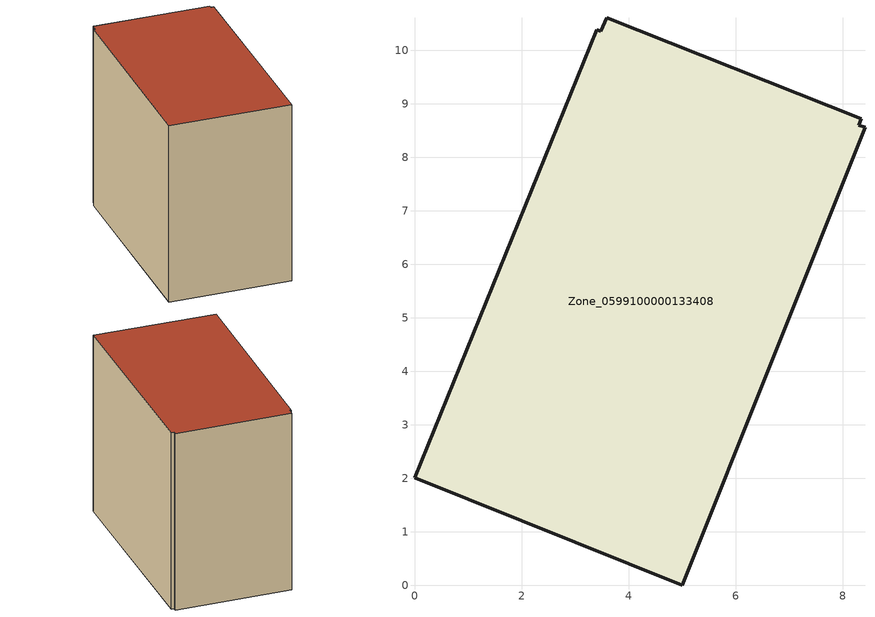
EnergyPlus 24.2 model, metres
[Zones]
Zone_0599100000133408
 floor ground (C_G): 5,0 0,2.01 3.4,10.38 3.48,10.35 3.59,10.61 8.35,8.72 8.3,8.6 8.41,8.56 z0.35
 wall outside (C_F): 0,2.01 5,0 8.41,8.56 8.3,8.6 8.35,8.72 3.59,10.61 3.48,10.35 3.4,10.38 0,2.01 z0.35:8.54
 roof outside (C_R): 8.35,8.72 3.59,10.61 3.48,10.35 3.4,10.38 0,2.01 5,0 8.41,8.56 8.3,8.6 z8.54
[BUILDING]
Pand.0599100000133408: North Axis=0; Terrain=City; Loads Convergence Tolerance Value=0.04; Temperature Convergence Tolerance Value=0.4; Solar Distribution=FullExterior; Maximum Number of Warmup Days=25; Minimum Number of Warmup Days=1
[Site:Location]
Rotterdam.The.Hague.AP_ZH_NLD Design_Conditions: Latitude=51.96; Longitude=4.45; Time Zone=1; Elevation=-4.5
[SITE:GROUNDTEMPERATURE:BUILDINGSURFACE]
18, 18, 18, 18, 18, 18, 18, 18, 18, 18, 18, 18
[MATERIAL] Thermal Absorptance=0.9; Solar Absorptance=0.7; Visible Absorptance=0.7
Name | Roughness | Thickness | Conductivity | Density | Specific Heat
G.TI.1965-1974 | MediumSmooth | 0.15 | 0.882353 | 540 | 1210
F.TI.1965-1974 | Rough | 0.3 | 0.697674 | 1920 | 840
R.TI.1965-1974 | MediumRough | 0.2 | 0.232558 | 1500 | 1000
[CONSTRUCTION]
C_G: G.TI.1965-1974
C_F: F.TI.1965-1974
C_R: R.TI.1965-1974
[ZONE]
Zone_0599100000133408: Type=1; Multiplier=1; Ceiling Height=Autocalculate; Volume=Autocalculate; Floor Area=autocalculate; Part of Total Floor Area=Yes
[ZONEINFILTRATION:DESIGNFLOWRATE]
Infil_Zone_0599100000133408: Zone or ZoneList or Space or SpaceList=Zone_0599100000133408; Schedule=AlwaysOn; Design Flow Rate Calculation Method=Flow/Area; Flow Rate per Floor Area=0.003; Constant Term Coefficient=1; Temperature Term Coefficient=0; Velocity Term Coefficient=0; Velocity Squared Term Coefficient=0
[HVACTEMPLATE:ZONE:IDEALLOADSAIRSYSTEM]
Zone_0599100000133408: Maximum Heating Supply Air Temperature=50; Minimum Cooling Supply Air Temperature=13; Maximum Heating Supply Air Humidity Ratio=0.0156; Minimum Cooling Supply Air Humidity Ratio=0.0077; Heating Limit=NoLimit; Cooling Limit=NoLimit; Dehumidification Control Type=ConstantSensibleHeatRatio; Cooling Sensible Heat Ratio=0.7; Dehumidification Setpoint=60; Humidification Control Type=None; Humidification Setpoint=30; Outdoor Air Method=None; Outdoor Air Flow Rate per Person=0.00944; Outdoor Air Flow Rate per Zone Floor Area=0; Outdoor Air Flow Rate per Zone=0; Demand Controlled Ventilation Type=None; Outdoor Air Economizer Type=NoEconomizer; Heat Recovery Type=None; Sensible Heat Recovery Effectiveness=0.7; Latent Heat Recovery Effectiveness=0.65
[ZONECONTROL:THERMOSTAT]
ThermostatControl_Zone_0599100000133408: Zone or ZoneList=Zone_0599100000133408; Control Type Schedule=DualSetpointControlType; Control 1=Thermostat_Zone_0599100000133408; Temperature Difference Between Cutout And Setpoint=0
[THERMOSTATSETPOINT:DUALSETPOINT]
Thermostat_Zone_0599100000133408: Heating Setpoint Temperature Schedule=HeatingSetpoint_Zone_0599100000133408; Cooling Setpoint Temperature Schedule=CoolingSetpoint_Zone_0599100000133408
[SCHEDULE:COMPACT]
HeatingSetpoint_Zone_0599100000133408: Through: 12/31, For: AllDays, Until: 24:00, 21
CoolingSetpoint_Zone_0599100000133408: Through: 12/31, For: AllDays, Until: 24:00, 24
DualSetpointControlType: Through: 12/31, For: AllDays, Until: 24:00, 4
AlwaysOn: Through: 12/31, For: AllDays, Until: 24:00, 1
